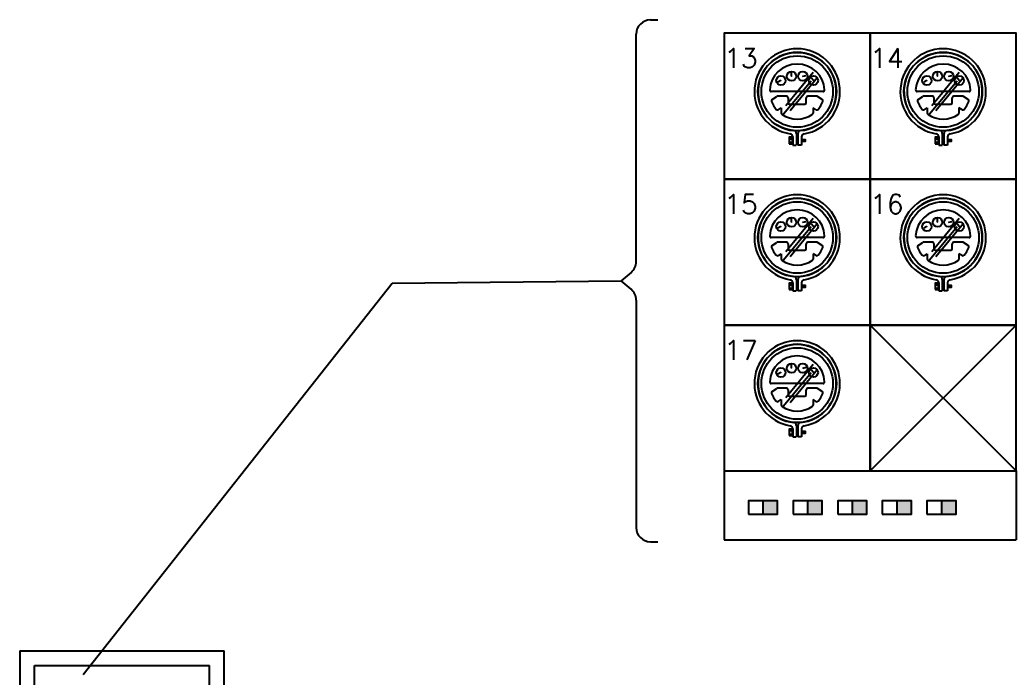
# Model space of a CAD drawing. Header units: inches. Extents: x 6906 to 14988, y -851 to 13048.
# Drawn here: x 7896 to 8715, y 9462 to 10003 of the extents above; entities that cross this region are included whole.
import ezdxf

# ---------------------------------------------------------------- set-up
doc = ezdxf.new("R2010")
doc.units = ezdxf.units.IN
doc.header["$MEASUREMENT"] = 0
for name, color, linetype in [('E-EQUIP', 2, 'Continuous'), ('E-OUTLET', 6, 'Continuous'), ('E-TEXT', 7, 'Continuous')]:
    doc.layers.add(name, color=color, linetype=linetype)
doc.styles.add('ROMANS', font='ROMANS', dxfattribs={"height": 4})
doc.dimstyles.get("Standard").update_dxf_attribs({"dimtxt": 0.18, "dimasz": 0.18, "dimexe": 0.18, "dimexo": 0.0625, "dimgap": 0.09, "dimtad": 0, "dimtih": 1, "dimtoh": 1, "dimdec": 4, "dimzin": 0, "dimdsep": 46, "dimtxsty": 'Standard', "dimcen": 0.09, "dimadec": 0, "dimazin": 0, "dimtfac": 1, "dimtdec": 4, "dimtofl": 0, "dimtmove": 0, "dimatfit": 3, "dimfxl": 0, "dimtolj": 1, "dimtzin": 0, "dimarcsym": 0})

# ---------------------------------------------------------------- blocks, each defined once
blk = doc.blocks.new('C')
at = {"layer": 'E-OUTLET'}
for p, q in [((10.27, 91.72), (12.9, 91.72)), ((5.27, 6.79), (5.27, 86.72)), ((3.51, 2.98), (0, 0)), ((3.51, -2.98), (0, 0)), ((5.27, -6.79), (5.27, -86.72)), ((10.27, -91.72), (12.9, -91.72))]:
    blk.add_line(p, q, dxfattribs=at)
for centre, start, end in [((10.27, 86.72), 90, 180), ((0.27, 6.79), 310.3515, 0), ((0.27, -6.79), 0, 49.6485), ((10.27, -86.72), 180, 270)]:
    blk.add_arc(centre, 5, start, end, dxfattribs=at)

msp = doc.modelspace()

# ---------------------------------------------------------------- hatches: boundary and pattern name
at = {"layer": 'E-TEXT'}
for points in [[(8506.94, 9596.75), (8518.93, 9596.75), (8518.93, 9607.61), (8506.94, 9607.61)], [(8543.67, 9596.75), (8555.65, 9596.75), (8555.65, 9607.61), (8543.67, 9607.61)], [(8580.39, 9596.75), (8592.38, 9596.75), (8592.38, 9607.61), (8580.39, 9607.61)], [(8617.12, 9596.75), (8629.1, 9596.75), (8629.1, 9607.61), (8617.12, 9607.61)], [(8653.84, 9596.75), (8665.83, 9596.75), (8665.83, 9607.61), (8653.84, 9607.61)]]:
    msp.add_hatch(color=256, dxfattribs=at).paths.add_polyline_path(points)

# ---------------------------------------------------------------- linework, layer by layer
at = {"layer": 'E-EQUIP', "color": 4}
for p, q in [((8556.4, 9944.29), (8513.78, 9944.29)), ((8514.47, 9937.66), (8518.41, 9940.25)), ((8526.27, 9940.46), (8519.12, 9940.46)), ((8527.56, 9939.17), (8527.56, 9935.1)), ((8542.62, 9935.1), (8542.62, 9939.17)), ((8551.07, 9940.46), (8543.92, 9940.46)), ((8555.72, 9937.66), (8551.78, 9940.25)), ((8676.48, 9944.29), (8633.85, 9944.29)), ((8634.54, 9937.66), (8638.48, 9940.25)), ((8646.34, 9940.46), (8639.19, 9940.46)), ((8647.63, 9939.17), (8647.63, 9935.1)), ((8662.7, 9935.1), (8662.7, 9939.17)), ((8671.14, 9940.46), (8663.99, 9940.46)), ((8675.79, 9937.66), (8671.85, 9940.25)), ((8519.48, 9929.38), (8522.07, 9930.96)), ((8522.07, 9930.96), (8522.07, 9926.45)), ((8528.86, 9933.8), (8541.33, 9933.8)), ((8550.71, 9929.38), (8548.12, 9930.96)), ((8548.12, 9930.96), (8548.12, 9926.45)), ((8639.55, 9929.38), (8642.14, 9930.96)), ((8642.14, 9930.96), (8642.14, 9926.45)), ((8648.93, 9933.8), (8661.4, 9933.8)), ((8670.78, 9929.38), (8668.19, 9930.96)), ((8668.19, 9930.96), (8668.19, 9926.45)), ((8531.44, 9907.09), (8531.44, 9900.31)), ((8534.43, 9909.71), (8534.43, 9900.31)), ((8535.76, 9909.71), (8535.76, 9900.31)), ((8538.74, 9907.09), (8538.74, 9900.31)), ((8651.51, 9907.09), (8651.51, 9900.31)), ((8654.5, 9909.71), (8654.5, 9900.31)), ((8655.83, 9909.71), (8655.83, 9900.31)), ((8658.81, 9907.09), (8658.81, 9900.31)), ((8528.57, 9905.46), (8531.18, 9905.46)), ((8528.57, 9902.7), (8531.18, 9902.7)), ((8531.44, 9900.31), (8534.4, 9900.31)), ((8534.96, 9903.21), (8534.96, 9904.95)), ((8535.63, 9903.21), (8535.63, 9904.95)), ((8538.74, 9900.31), (8535.78, 9900.31)), ((8539, 9903.21), (8539, 9904.95)), ((8539.67, 9903.21), (8539.67, 9904.95)), ((8540.34, 9903.21), (8540.34, 9904.95)), ((8541.01, 9903.21), (8541.01, 9904.95)), ((8648.64, 9905.46), (8651.25, 9905.46)), ((8648.64, 9902.7), (8651.25, 9902.7)), ((8651.51, 9900.31), (8654.47, 9900.31)), ((8655.03, 9903.21), (8655.03, 9904.95)), ((8655.71, 9903.21), (8655.71, 9904.95)), ((8658.81, 9900.31), (8655.86, 9900.31)), ((8659.07, 9903.21), (8659.07, 9904.95)), ((8659.74, 9903.21), (8659.74, 9904.95)), ((8660.41, 9903.21), (8660.41, 9904.95)), ((8661.08, 9903.21), (8661.08, 9904.95)), ((8556.4, 9824.22), (8513.78, 9824.22)), ((8514.47, 9817.59), (8518.41, 9820.18)), ((8526.27, 9820.39), (8519.12, 9820.39)), ((8527.56, 9819.1), (8527.56, 9815.02)), ((8542.62, 9815.02), (8542.62, 9819.1)), ((8551.07, 9820.39), (8543.92, 9820.39)), ((8555.72, 9817.59), (8551.78, 9820.18)), ((8676.48, 9824.22), (8633.85, 9824.22)), ((8634.54, 9817.59), (8638.48, 9820.18)), ((8646.34, 9820.39), (8639.19, 9820.39)), ((8647.63, 9819.1), (8647.63, 9815.02)), ((8662.7, 9815.02), (8662.7, 9819.1)), ((8671.14, 9820.39), (8663.99, 9820.39)), ((8675.79, 9817.59), (8671.85, 9820.18)), ((8519.48, 9809.31), (8522.07, 9810.89)), ((8522.07, 9810.89), (8522.07, 9806.38)), ((8528.86, 9813.73), (8541.33, 9813.73)), ((8550.71, 9809.31), (8548.12, 9810.89)), ((8548.12, 9810.89), (8548.12, 9806.38)), ((8639.55, 9809.31), (8642.14, 9810.89)), ((8642.14, 9810.89), (8642.14, 9806.38)), ((8648.93, 9813.73), (8661.4, 9813.73)), ((8670.78, 9809.31), (8668.19, 9810.89)), ((8668.19, 9810.89), (8668.19, 9806.38)), ((8528.57, 9785.39), (8531.18, 9785.39)), ((8531.44, 9787.02), (8531.44, 9780.23)), ((8534.43, 9789.64), (8534.43, 9780.23)), ((8534.96, 9783.14), (8534.96, 9784.88)), ((8535.63, 9783.14), (8535.63, 9784.88)), ((8535.76, 9789.64), (8535.76, 9780.23)), ((8538.74, 9787.02), (8538.74, 9780.23)), ((8539, 9783.14), (8539, 9784.88)), ((8539.67, 9783.14), (8539.67, 9784.88)), ((8540.34, 9783.14), (8540.34, 9784.88)), ((8541.01, 9783.14), (8541.01, 9784.88)), ((8648.64, 9785.39), (8651.25, 9785.39)), ((8651.51, 9787.02), (8651.51, 9780.23)), ((8654.5, 9789.64), (8654.5, 9780.23)), ((8655.03, 9783.14), (8655.03, 9784.88)), ((8655.71, 9783.14), (8655.71, 9784.88)), ((8655.83, 9789.64), (8655.83, 9780.23)), ((8658.81, 9787.02), (8658.81, 9780.23)), ((8659.07, 9783.14), (8659.07, 9784.88)), ((8659.74, 9783.14), (8659.74, 9784.88)), ((8660.41, 9783.14), (8660.41, 9784.88)), ((8661.08, 9783.14), (8661.08, 9784.88)), ((8528.57, 9782.63), (8531.18, 9782.63)), ((8531.44, 9780.23), (8534.4, 9780.23)), ((8538.74, 9780.23), (8535.78, 9780.23)), ((8648.64, 9782.63), (8651.25, 9782.63)), ((8651.51, 9780.23), (8654.47, 9780.23)), ((8658.81, 9780.23), (8655.86, 9780.23)), ((8556.4, 9704.14), (8513.78, 9704.14)), ((8514.47, 9697.52), (8518.41, 9700.11)), ((8526.27, 9700.32), (8519.12, 9700.32)), ((8527.56, 9699.03), (8527.56, 9694.95)), ((8528.86, 9693.66), (8541.33, 9693.66)), ((8542.62, 9694.95), (8542.62, 9699.03)), ((8551.07, 9700.32), (8543.92, 9700.32)), ((8555.72, 9697.52), (8551.78, 9700.11)), ((8519.48, 9689.24), (8522.07, 9690.82)), ((8522.07, 9690.82), (8522.07, 9686.3)), ((8550.71, 9689.24), (8548.12, 9690.82)), ((8548.12, 9690.82), (8548.12, 9686.3)), ((8534.43, 9669.57), (8534.43, 9660.16)), ((8535.76, 9669.57), (8535.76, 9660.16)), ((8528.57, 9665.32), (8531.18, 9665.32)), ((8528.57, 9662.56), (8531.18, 9662.56)), ((8531.44, 9666.95), (8531.44, 9660.16)), ((8534.96, 9663.07), (8534.96, 9664.81)), ((8535.63, 9663.07), (8535.63, 9664.81)), ((8538.74, 9666.95), (8538.74, 9660.16)), ((8539, 9663.07), (8539, 9664.81)), ((8539.67, 9663.07), (8539.67, 9664.81)), ((8540.34, 9663.07), (8540.34, 9664.81)), ((8541.01, 9663.07), (8541.01, 9664.81)), ((8531.44, 9660.16), (8534.4, 9660.16)), ((8538.74, 9660.16), (8535.78, 9660.16))]:
    msp.add_line(p, q, dxfattribs=at)
at = {"layer": 'E-EQUIP', "color": 3}
for points in [[(8475.02, 9872.32), (8595.09, 9872.32), (8595.09, 9992.39), (8475.02, 9992.39)], [(8595.09, 9872.32), (8715.16, 9872.32), (8715.16, 9992.39), (8595.09, 9992.39)], [(8475.02, 9752.24), (8595.09, 9752.24), (8595.09, 9872.32), (8475.02, 9872.32)], [(8595.09, 9752.24), (8715.16, 9752.24), (8715.16, 9872.32), (8595.09, 9872.32)], [(8475.02, 9632.17), (8595.09, 9632.17), (8595.09, 9752.24), (8475.02, 9752.24)], [(8595.09, 9632.17), (8715.16, 9632.17), (8715.16, 9752.24), (8595.09, 9752.24)]]:
    msp.add_lwpolyline(points, close=True, dxfattribs=at)
at = {"layer": 'E-EQUIP', "color": 4}
for points in [[(8528.57, 9901.4), (8531.18, 9901.4), (8531.18, 9906.75), (8528.57, 9906.75)], [(8648.64, 9901.4), (8651.25, 9901.4), (8651.25, 9906.75), (8648.64, 9906.75)], [(8528.57, 9781.33), (8531.18, 9781.33), (8531.18, 9786.68), (8528.57, 9786.68)], [(8648.64, 9781.33), (8651.25, 9781.33), (8651.25, 9786.68), (8648.64, 9786.68)], [(8528.57, 9661.26), (8531.18, 9661.26), (8531.18, 9666.61), (8528.57, 9666.61)]]:
    msp.add_lwpolyline(points, close=True, dxfattribs=at)
for points in [[(8531.44, 9903.21), (8531.18, 9903.21), (8531.18, 9904.95), (8531.44, 9904.95)], [(8534.43, 9904.95), (8535.76, 9904.95)], [(8535.76, 9903.21), (8534.43, 9903.21)], [(8538.74, 9904.95), (8541.68, 9904.95), (8541.68, 9903.21), (8538.74, 9903.21)], [(8651.51, 9903.21), (8651.25, 9903.21), (8651.25, 9904.95), (8651.51, 9904.95)], [(8654.5, 9904.95), (8655.83, 9904.95)], [(8655.83, 9903.21), (8654.5, 9903.21)], [(8658.81, 9904.95), (8661.76, 9904.95), (8661.76, 9903.21), (8658.81, 9903.21)], [(8531.44, 9783.14), (8531.18, 9783.14), (8531.18, 9784.88), (8531.44, 9784.88)], [(8534.43, 9784.88), (8535.76, 9784.88)], [(8538.74, 9784.88), (8541.68, 9784.88), (8541.68, 9783.14), (8538.74, 9783.14)], [(8651.51, 9783.14), (8651.25, 9783.14), (8651.25, 9784.88), (8651.51, 9784.88)], [(8654.5, 9784.88), (8655.83, 9784.88)], [(8658.81, 9784.88), (8661.76, 9784.88), (8661.76, 9783.14), (8658.81, 9783.14)], [(8535.76, 9783.14), (8534.43, 9783.14)], [(8655.83, 9783.14), (8654.5, 9783.14)], [(8531.44, 9663.07), (8531.18, 9663.07), (8531.18, 9664.81), (8531.44, 9664.81)], [(8534.43, 9664.81), (8535.76, 9664.81)], [(8535.76, 9663.07), (8534.43, 9663.07)], [(8538.74, 9664.81), (8541.68, 9664.81), (8541.68, 9663.07), (8538.74, 9663.07)]]:
    msp.add_lwpolyline(points, dxfattribs=at)
for centre in [(8535.09, 9944.29), (8655.16, 9944.29), (8535.09, 9824.22), (8655.16, 9824.22), (8535.09, 9704.14)]:
    msp.add_circle(centre, 32.23, dxfattribs=at)
for centre, radius, start, end in [((8535.09, 9944.29), 35.21, 279.37066, 260.62934), ((8535.09, 9944.29), 32.23, 275.20941, 264.79059), ((8655.16, 9944.29), 35.21, 279.37066, 260.62934), ((8655.16, 9944.29), 32.23, 275.20941, 264.79059), ((8535.09, 9944.29), 22.65, 3.48012, 176.51988), ((8655.16, 9944.29), 22.65, 3.48012, 176.51988), ((8513.78, 9945.58), 1.3, 176.51988, 270), ((8519.12, 9939.17), 1.3, 90, 123.32887), ((8526.27, 9939.17), 1.3, 0, 90), ((8543.92, 9939.17), 1.3, 90, 180), ((8551.07, 9939.17), 1.3, 56.67113, 90), ((8556.4, 9945.58), 1.3, 270, 3.48012), ((8633.85, 9945.58), 1.3, 176.51988, 270), ((8639.19, 9939.17), 1.3, 90, 123.32887), ((8646.34, 9939.17), 1.3, 0, 90), ((8663.99, 9939.17), 1.3, 90, 180), ((8671.14, 9939.17), 1.3, 56.67113, 90), ((8676.48, 9945.58), 1.3, 270, 3.48012), ((8515.18, 9936.58), 1.3, 123.32887, 201.16551), ((8535.09, 9944.29), 22.65, 201.16551, 220.27478), ((8528.86, 9935.1), 1.3, 180, 270), ((8541.33, 9935.1), 1.3, 270, 0), ((8535.09, 9944.29), 22.65, 319.72522, 338.83449), ((8555, 9936.58), 1.3, 338.83449, 56.67113), ((8635.25, 9936.58), 1.3, 123.32887, 201.16551), ((8655.16, 9944.29), 22.65, 201.16551, 220.27478), ((8648.93, 9935.1), 1.3, 180, 270), ((8661.4, 9935.1), 1.3, 270, 0), ((8655.16, 9944.29), 22.65, 319.72522, 338.83449), ((8675.07, 9936.58), 1.3, 338.83449, 56.67113), ((8518.8, 9930.48), 1.3, 220.27478, 301.41852), ((8523.36, 9926.45), 1.3, 180, 236.67689), ((8535.09, 9944.29), 22.65, 236.67689, 303.32311), ((8546.82, 9926.45), 1.3, 303.32311, 0), ((8551.38, 9930.48), 1.3, 238.58148, 319.72522), ((8638.88, 9930.48), 1.3, 220.27478, 301.41852), ((8643.44, 9926.45), 1.3, 180, 236.67689), ((8655.16, 9944.29), 22.65, 236.67689, 303.32311), ((8666.89, 9926.45), 1.3, 303.32311, 0), ((8671.45, 9930.48), 1.3, 238.58148, 319.72522), ((8528.95, 9907.09), 2.49, 0, 80.62934), ((8531.94, 9909.71), 2.49, 0, 84.79059), ((8538.25, 9909.71), 2.49, 95.20941, 180), ((8541.23, 9907.09), 2.49, 99.37066, 180), ((8649.03, 9907.09), 2.49, 0, 80.62934), ((8652.01, 9909.71), 2.49, 0, 84.79059), ((8658.32, 9909.71), 2.49, 95.20941, 180), ((8661.3, 9907.09), 2.49, 99.37066, 180), ((8535.09, 9824.22), 35.21, 279.37066, 260.62934), ((8655.16, 9824.22), 35.21, 279.37066, 260.62934), ((8535.09, 9824.22), 32.23, 275.20941, 264.79059), ((8655.16, 9824.22), 32.23, 275.20941, 264.79059), ((8535.09, 9824.22), 22.65, 3.48012, 176.51988), ((8655.16, 9824.22), 22.65, 3.48012, 176.51988), ((8513.78, 9825.51), 1.3, 176.51988, 270), ((8556.4, 9825.51), 1.3, 270, 3.48012), ((8633.85, 9825.51), 1.3, 176.51988, 270), ((8676.48, 9825.51), 1.3, 270, 3.48012), ((8515.18, 9816.51), 1.3, 123.32887, 201.16551), ((8519.12, 9819.1), 1.3, 90, 123.32887), ((8526.27, 9819.1), 1.3, 0, 90), ((8543.92, 9819.1), 1.3, 90, 180), ((8551.07, 9819.1), 1.3, 56.67113, 90), ((8555, 9816.51), 1.3, 338.83449, 56.67113), ((8635.25, 9816.51), 1.3, 123.32887, 201.16551), ((8639.19, 9819.1), 1.3, 90, 123.32887), ((8646.34, 9819.1), 1.3, 0, 90), ((8663.99, 9819.1), 1.3, 90, 180), ((8671.14, 9819.1), 1.3, 56.67113, 90), ((8675.07, 9816.51), 1.3, 338.83449, 56.67113), ((8535.09, 9824.22), 22.65, 201.16551, 220.27478), ((8518.8, 9810.41), 1.3, 220.27478, 301.41852), ((8528.86, 9815.02), 1.3, 180, 270), ((8541.33, 9815.02), 1.3, 270, 0), ((8551.38, 9810.41), 1.3, 238.58148, 319.72522), ((8535.09, 9824.22), 22.65, 319.72522, 338.83449), ((8655.16, 9824.22), 22.65, 201.16551, 220.27478), ((8638.88, 9810.41), 1.3, 220.27478, 301.41852), ((8648.93, 9815.02), 1.3, 180, 270), ((8661.4, 9815.02), 1.3, 270, 0), ((8671.45, 9810.41), 1.3, 238.58148, 319.72522), ((8655.16, 9824.22), 22.65, 319.72522, 338.83449), ((8523.36, 9806.38), 1.3, 180, 236.67689), ((8535.09, 9824.22), 22.65, 236.67689, 303.32311), ((8546.82, 9806.38), 1.3, 303.32311, 0), ((8643.44, 9806.38), 1.3, 180, 236.67689), ((8655.16, 9824.22), 22.65, 236.67689, 303.32311), ((8666.89, 9806.38), 1.3, 303.32311, 0), ((8531.94, 9789.64), 2.49, 0, 84.79059), ((8538.25, 9789.64), 2.49, 95.20941, 180), ((8652.01, 9789.64), 2.49, 0, 84.79059), ((8658.32, 9789.64), 2.49, 95.20941, 180), ((8528.95, 9787.02), 2.49, 0, 80.62934), ((8541.23, 9787.02), 2.49, 99.37066, 180), ((8649.03, 9787.02), 2.49, 0, 80.62934), ((8661.3, 9787.02), 2.49, 99.37066, 180), ((8535.09, 9704.14), 35.21, 279.37066, 260.62934), ((8535.09, 9704.14), 32.23, 275.20941, 264.79059), ((8535.09, 9704.14), 22.65, 3.48012, 176.51988), ((8513.78, 9705.44), 1.3, 176.51988, 270), ((8556.4, 9705.44), 1.3, 270, 3.48012), ((8515.18, 9696.44), 1.3, 123.32887, 201.16551), ((8535.09, 9704.14), 22.65, 201.16551, 220.27478), ((8519.12, 9699.03), 1.3, 90, 123.32887), ((8526.27, 9699.03), 1.3, 0, 90), ((8528.86, 9694.95), 1.3, 180, 270), ((8541.33, 9694.95), 1.3, 270, 0), ((8543.92, 9699.03), 1.3, 90, 180), ((8551.07, 9699.03), 1.3, 56.67113, 90), ((8535.09, 9704.14), 22.65, 319.72522, 338.83449), ((8555, 9696.44), 1.3, 338.83449, 56.67113), ((8518.8, 9690.34), 1.3, 220.27478, 301.41852), ((8523.36, 9686.3), 1.3, 180, 236.67689), ((8535.09, 9704.14), 22.65, 236.67689, 303.32311), ((8546.82, 9686.3), 1.3, 303.32311, 0), ((8551.38, 9690.34), 1.3, 238.58148, 319.72522), ((8528.95, 9666.95), 2.49, 0, 80.62934), ((8531.94, 9669.57), 2.49, 0, 84.79059), ((8538.25, 9669.57), 2.49, 95.20941, 180), ((8541.23, 9666.95), 2.49, 99.37066, 180)]:
    msp.add_arc(centre, radius, start, end, dxfattribs=at)
at = {"layer": 'E-TEXT', "color": 9}
for p, q in [((8525.76, 9932.75), (8548.37, 9960.13)), ((8529.22, 9928.76), (8551.82, 9956.14)), ((8645.83, 9932.75), (8668.44, 9960.13)), ((8649.29, 9928.76), (8671.89, 9956.14)), ((8523.9, 9925.84), (8546.5, 9953.22)), ((8643.97, 9925.84), (8666.58, 9953.22)), ((8523.9, 9805.77), (8546.5, 9833.15)), ((8525.76, 9812.68), (8548.37, 9840.06)), ((8529.22, 9808.69), (8551.82, 9836.07)), ((8643.97, 9805.77), (8666.58, 9833.15)), ((8645.83, 9812.68), (8668.44, 9840.06)), ((8649.29, 9808.69), (8671.89, 9836.07)), ((8525.76, 9692.61), (8548.37, 9719.99)), ((8523.9, 9685.7), (8546.5, 9713.08)), ((8529.22, 9688.62), (8551.82, 9716)), ((7895.79, 9484.2), (7895.79, 8884.2)), ((7895.79, 9484.2), (8063.79, 9484.2)), ((8063.79, 8884.2), (8063.79, 9484.2)), ((7907.79, 8896.2), (7907.79, 9472.2)), ((7907.79, 9472.2), (8051.79, 9472.2)), ((8051.79, 8896.2), (8051.79, 9472.2))]:
    msp.add_line(p, q, dxfattribs=at)
at = {"layer": 'E-TEXT', "color": 7}
for p, q in [((8530.51, 9956.84), (8530.51, 9959.68)), ((8539.68, 9956.84), (8542.42, 9957.58)), ((8548.41, 9953.31), (8546.54, 9955.45)), ((8650.58, 9956.84), (8650.58, 9959.68)), ((8659.75, 9956.84), (8662.49, 9957.58)), ((8668.48, 9953.31), (8666.61, 9955.45)), ((8521.78, 9953.31), (8519.3, 9951.92)), ((8641.85, 9953.31), (8639.37, 9951.92)), ((8521.78, 9833.24), (8519.3, 9831.85)), ((8530.51, 9836.77), (8530.51, 9839.61)), ((8539.68, 9836.77), (8542.42, 9837.51)), ((8548.41, 9833.24), (8546.54, 9835.38)), ((8641.85, 9833.24), (8639.37, 9831.85)), ((8650.58, 9836.77), (8650.58, 9839.61)), ((8659.75, 9836.77), (8662.49, 9837.51)), ((8668.48, 9833.24), (8666.61, 9835.38)), ((8530.51, 9716.7), (8530.51, 9719.54)), ((8521.78, 9713.17), (8519.3, 9711.78)), ((8539.68, 9716.7), (8542.42, 9717.44)), ((8548.41, 9713.17), (8546.54, 9715.31))]:
    msp.add_line(p, q, dxfattribs=at)
at = {"layer": 'E-TEXT'}
for p, q in [((8595.09, 9632.17), (8715.16, 9752.24)), ((8595.09, 9752.24), (8715.16, 9632.17)), ((8475.02, 9632.17), (8475.02, 9575.64)), ((8715.16, 9632.17), (8715.16, 9575.64)), ((8475.02, 9575.64), (8715.16, 9575.64))]:
    msp.add_line(p, q, dxfattribs=at)
at = {"layer": 'E-TEXT', "color": 7, "const_width": 0.518}
for points in [[(8530.25, 9956.84, 1), (8530.77, 9956.84, 1)], [(8539.94, 9956.84, -1), (8539.42, 9956.84, -1)], [(8650.32, 9956.84, 1), (8650.84, 9956.84, 1)], [(8660.01, 9956.84, -1), (8659.49, 9956.84, -1)], [(8521.52, 9953.31, 1), (8522.04, 9953.31, 1)], [(8548.67, 9953.31, -1), (8548.15, 9953.31, -1)], [(8641.59, 9953.31, 1), (8642.11, 9953.31, 1)], [(8668.74, 9953.31, -1), (8668.22, 9953.31, -1)], [(8521.52, 9833.24, 1), (8522.04, 9833.24, 1)], [(8530.25, 9836.77, 1), (8530.77, 9836.77, 1)], [(8539.94, 9836.77, -1), (8539.42, 9836.77, -1)], [(8548.67, 9833.24, -1), (8548.15, 9833.24, -1)], [(8641.59, 9833.24, 1), (8642.11, 9833.24, 1)], [(8650.32, 9836.77, 1), (8650.84, 9836.77, 1)], [(8660.01, 9836.77, -1), (8659.49, 9836.77, -1)], [(8668.74, 9833.24, -1), (8668.22, 9833.24, -1)], [(8521.52, 9713.17, 1), (8522.04, 9713.17, 1)], [(8530.25, 9716.7, 1), (8530.77, 9716.7, 1)], [(8539.94, 9716.7, -1), (8539.42, 9716.7, -1)], [(8548.67, 9713.17, -1), (8548.15, 9713.17, -1)]]:
    msp.add_lwpolyline(points, format="xyb", close=True, dxfattribs=at)
at = {"layer": 'E-TEXT'}
for points in [[(8494.96, 9596.75), (8518.93, 9596.75), (8518.93, 9607.61), (8494.96, 9607.61)], [(8506.94, 9596.75), (8518.93, 9596.75), (8518.93, 9607.61), (8506.94, 9607.61)], [(8531.69, 9596.75), (8555.65, 9596.75), (8555.65, 9607.61), (8531.69, 9607.61)], [(8543.67, 9596.75), (8555.65, 9596.75), (8555.65, 9607.61), (8543.67, 9607.61)], [(8568.41, 9596.75), (8592.38, 9596.75), (8592.38, 9607.61), (8568.41, 9607.61)], [(8580.39, 9596.75), (8592.38, 9596.75), (8592.38, 9607.61), (8580.39, 9607.61)], [(8605.14, 9596.75), (8629.1, 9596.75), (8629.1, 9607.61), (8605.14, 9607.61)], [(8617.12, 9596.75), (8629.1, 9596.75), (8629.1, 9607.61), (8617.12, 9607.61)], [(8641.86, 9596.75), (8665.83, 9596.75), (8665.83, 9607.61), (8641.86, 9607.61)], [(8653.84, 9596.75), (8665.83, 9596.75), (8665.83, 9607.61), (8653.84, 9607.61)]]:
    msp.add_lwpolyline(points, close=True, dxfattribs=at)
for centre in [(8535.09, 9944.29), (8655.16, 9944.29), (8535.09, 9824.22), (8655.16, 9824.22), (8535.09, 9704.14)]:
    msp.add_circle(centre, 29.39, dxfattribs=at)
at = {"layer": 'E-TEXT', "color": 9}
for centre in [(8521.78, 9953.31), (8530.51, 9956.84), (8539.68, 9956.84), (8548.41, 9953.31), (8641.85, 9953.31), (8650.58, 9956.84), (8659.75, 9956.84), (8668.48, 9953.31), (8521.78, 9833.24), (8530.51, 9836.77), (8539.68, 9836.77), (8548.41, 9833.24), (8641.85, 9833.24), (8650.58, 9836.77), (8659.75, 9836.77), (8668.48, 9833.24), (8530.51, 9716.7), (8539.68, 9716.7), (8521.78, 9713.17), (8548.41, 9713.17)]:
    msp.add_circle(centre, 3.84, dxfattribs=at)

# ---------------------------------------------------------------- block references
at = {"layer": 'E-OUTLET', "xscale": 2.34, "yscale": 2.34, "zscale": 2.34}
msp.add_blockref('C', (8390.35, 9788.59), dxfattribs=at)

# ---------------------------------------------------------------- texts
at = {"layer": 'E-TEXT', "style": 'ROMANS'}
for s, p in [('13', (8475.09, 9963.75)), ('14', (8595.17, 9963.75)), ('15', (8475.09, 9843.68)), ('16', (8595.17, 9843.68)), ('17', (8475.09, 9723.61))]:
    msp.add_text(s, height=16, dxfattribs=at).set_placement(p)
at = {"layer": 'E-TEXT', "insert": (8390.44, 9788.68), "char_height": 0.18, "attachment_point": 1}
msp.add_mtext('\\A1;DDEDIT', dxfattribs=at)

# ---------------------------------------------------------------- leaders
at = {"layer": 'E-TEXT', "annotation_type": 0, "has_hookline": 1, "hookline_direction": 0, "text_width": 0.96}
msp.add_leader([(7947.86, 9464.75), (8202.01, 9786.79), (8390.35, 9788.59)], dimstyle='Standard', override={"dimgap": 0.09, "dimtad": 0}, dxfattribs=at)

doc.saveas('drawing.dxf')
